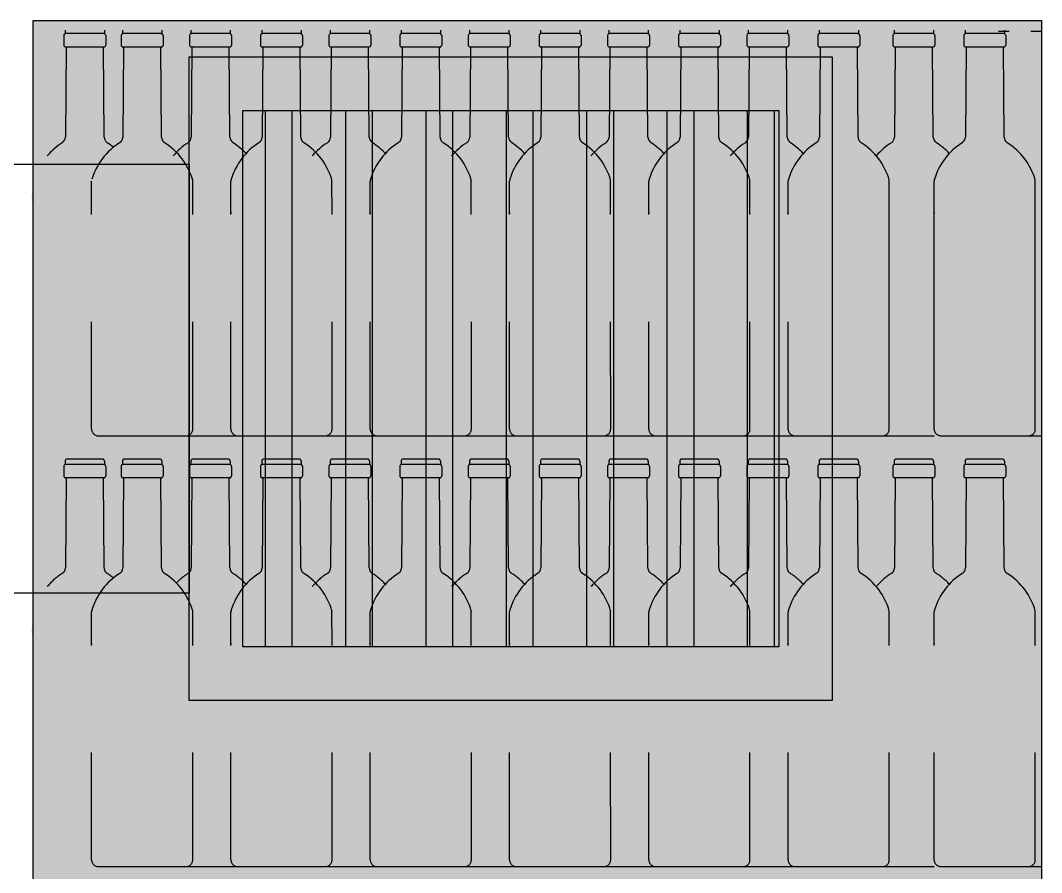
# Model space of a CAD drawing. Extents: x 3 to 114, y 126 to 173.
# Drawn here: x 88.922 to 89.875, y 137.708 to 138.503 of the extents above; entities that cross this region are included whole.
import ezdxf

# ---------------------------------------------------------------- set-up
doc = ezdxf.new("R2010")
doc.units = 0
doc.header["$LTSCALE"] = 0.02
doc.header["$MEASUREMENT"] = 0
doc.linetypes.add('CONTINOUS', pattern=[0])
doc.linetypes.add('HIDDEN', pattern=[9.525, 6.35, -3.175])
doc.layers.get('0').update_dxf_attribs({"linetype": 'CONTINUOUS'})
for name, color, linetype in [('-REJILLAS', 8, 'CONTINUOUS'), ('IMPIANTO ENOLOGICO', 7, 'CONTINUOUS'), ('LINEE SEZIONE', 7, 'CONTINUOUS')]:
    doc.layers.add(name, color=color, linetype=linetype)

# ---------------------------------------------------------------- blocks, each defined once
blk = doc.blocks.new('estiba')
at = {"layer": 'IMPIANTO ENOLOGICO', "linetype": 'Continuous'}
for points in [[(134.29605, 146.26466), (134.29788, 146.26024), (134.3023, 146.25841), (134.38417, 146.25841), (134.38859, 146.26024), (134.39042, 146.26466), (134.39039, 146.46299), (134.39275, 146.47988), (134.39038, 146.49676), (134.38052, 146.51663), (134.36423, 146.53169), (134.36133, 146.53692), (134.36061, 146.62091), (134.32555, 146.62091), (134.32514, 146.53692), (134.32223, 146.53169), (134.30712, 146.5187), (134.29705, 146.49944), (134.29371, 146.47987), (134.29608, 146.46299)], [(134.3496, 146.26466), (134.35143, 146.26024), (134.35585, 146.25841), (134.43772, 146.25841), (134.44214, 146.26024), (134.44397, 146.26466), (134.44394, 146.46299), (134.4463, 146.47988), (134.44393, 146.49676), (134.43407, 146.51663), (134.41778, 146.53169), (134.41488, 146.53692), (134.41416, 146.62091), (134.3791, 146.62091), (134.37869, 146.53692), (134.37578, 146.53169), (134.36067, 146.5187), (134.3506, 146.49944), (134.34726, 146.47987), (134.34963, 146.46299)], [(134.41346, 146.26466), (134.41529, 146.26024), (134.41971, 146.25841), (134.50159, 146.25841), (134.50601, 146.26024), (134.50784, 146.26466), (134.5078, 146.46299), (134.51017, 146.47988), (134.5078, 146.49676), (134.49793, 146.51663), (134.48165, 146.53169), (134.47874, 146.53692), (134.47802, 146.62091), (134.44296, 146.62091), (134.44255, 146.53692), (134.43965, 146.53169), (134.42453, 146.5187), (134.41446, 146.49944), (134.41113, 146.47987), (134.4135, 146.46299)], [(134.4796, 146.26466), (134.48143, 146.26024), (134.48585, 146.25841), (134.56772, 146.25841), (134.57214, 146.26024), (134.57397, 146.26466), (134.57394, 146.46299), (134.5763, 146.47988), (134.57393, 146.49676), (134.56407, 146.51663), (134.54778, 146.53169), (134.54488, 146.53692), (134.54416, 146.62091), (134.5091, 146.62091), (134.50869, 146.53692), (134.50578, 146.53169), (134.49067, 146.5187), (134.4806, 146.49944), (134.47726, 146.47987), (134.47963, 146.46299)], [(134.54346, 146.26468), (134.54529, 146.26026), (134.54971, 146.25843), (134.63159, 146.25843), (134.63601, 146.26026), (134.63784, 146.26468), (134.6378, 146.46301), (134.64017, 146.4799), (134.6378, 146.49679), (134.62793, 146.51665), (134.61165, 146.53172), (134.60874, 146.53694), (134.60802, 146.62093), (134.57296, 146.62093), (134.57255, 146.53694), (134.56965, 146.53172), (134.55453, 146.51873), (134.54446, 146.49946), (134.54113, 146.47989), (134.5435, 146.46301)], [(134.6096, 146.26466), (134.61143, 146.26024), (134.61585, 146.25841), (134.69772, 146.25841), (134.70214, 146.26024), (134.70397, 146.26466), (134.70394, 146.46299), (134.7063, 146.47988), (134.70393, 146.49676), (134.69407, 146.51663), (134.67778, 146.53169), (134.67488, 146.53692), (134.67416, 146.62091), (134.6391, 146.62091), (134.63869, 146.53692), (134.63578, 146.53169), (134.62067, 146.5187), (134.6106, 146.49944), (134.60726, 146.47987), (134.60963, 146.46299)], [(134.67346, 146.26466), (134.67529, 146.26024), (134.67971, 146.25841), (134.76159, 146.25841), (134.76601, 146.26024), (134.76784, 146.26466), (134.7678, 146.46299), (134.77017, 146.47988), (134.7678, 146.49676), (134.75793, 146.51663), (134.74165, 146.53169), (134.73874, 146.53692), (134.73802, 146.62091), (134.70296, 146.62091), (134.70255, 146.53692), (134.69965, 146.53169), (134.68453, 146.5187), (134.67446, 146.49944), (134.67113, 146.47987), (134.6735, 146.46299)], [(134.7396, 146.26466), (134.74143, 146.26024), (134.74585, 146.25841), (134.82772, 146.25841), (134.83214, 146.26024), (134.83397, 146.26466), (134.83394, 146.46299), (134.8363, 146.47988), (134.83393, 146.49676), (134.82407, 146.51663), (134.80778, 146.53169), (134.80488, 146.53692), (134.80416, 146.62091), (134.7691, 146.62091), (134.76869, 146.53692), (134.76578, 146.53169), (134.75067, 146.5187), (134.7406, 146.49944), (134.73726, 146.47987), (134.73963, 146.46299)], [(134.80346, 146.26466), (134.80529, 146.26024), (134.80971, 146.25841), (134.89159, 146.25841), (134.89601, 146.26024), (134.89784, 146.26466), (134.8978, 146.46299), (134.90017, 146.47988), (134.8978, 146.49676), (134.88793, 146.51663), (134.87165, 146.53169), (134.86874, 146.53692), (134.86802, 146.62091), (134.83296, 146.62091), (134.83255, 146.53692), (134.82965, 146.53169), (134.81453, 146.5187), (134.80446, 146.49944), (134.80113, 146.47987), (134.8035, 146.46299)], [(134.8696, 146.26468), (134.87143, 146.26026), (134.87585, 146.25843), (134.95772, 146.25843), (134.96214, 146.26026), (134.96397, 146.26468), (134.96394, 146.46301), (134.9663, 146.4799), (134.96393, 146.49679), (134.95407, 146.51665), (134.93778, 146.53172), (134.93488, 146.53694), (134.93416, 146.62093), (134.8991, 146.62093), (134.89869, 146.53694), (134.89578, 146.53172), (134.88067, 146.51873), (134.8706, 146.49946), (134.86726, 146.47989), (134.86963, 146.46301)], [(134.93346, 146.26466), (134.93529, 146.26024), (134.93971, 146.25841), (135.02159, 146.25841), (135.02601, 146.26024), (135.02784, 146.26466), (135.0278, 146.46299), (135.03017, 146.47988), (135.0278, 146.49676), (135.01793, 146.51663), (135.00165, 146.53169), (134.99874, 146.53692), (134.99802, 146.62091), (134.96296, 146.62091), (134.96255, 146.53692), (134.95965, 146.53169), (134.94453, 146.5187), (134.93446, 146.49944), (134.93113, 146.47987), (134.9335, 146.46299)], [(134.9996, 146.26466), (135.00143, 146.26024), (135.00585, 146.25841), (135.08772, 146.25841), (135.09214, 146.26024), (135.09397, 146.26466), (135.09394, 146.46299), (135.0963, 146.47988), (135.09393, 146.49676), (135.08407, 146.51663), (135.06778, 146.53169), (135.06488, 146.53692), (135.06416, 146.62091), (135.0291, 146.62091), (135.02869, 146.53692), (135.02578, 146.53169), (135.01067, 146.5187), (135.0006, 146.49944), (134.99726, 146.47987), (134.99963, 146.46299)], [(135.06971, 146.26468), (135.07154, 146.26026), (135.07596, 146.25843), (135.15784, 146.25843), (135.16226, 146.26026), (135.16409, 146.26468), (135.16405, 146.46301), (135.16642, 146.4799), (135.16405, 146.49679), (135.15418, 146.51665), (135.1379, 146.53172), (135.13499, 146.53694), (135.13427, 146.62093), (135.09921, 146.62093), (135.0988, 146.53694), (135.0959, 146.53172), (135.08078, 146.51873), (135.07071, 146.49946), (135.06738, 146.47989), (135.06975, 146.46301)], [(135.13585, 146.26468), (135.13768, 146.26026), (135.1421, 146.25843), (135.22397, 146.25843), (135.22839, 146.26026), (135.23022, 146.26468), (135.23019, 146.46301), (135.23255, 146.4799), (135.23018, 146.49679), (135.22032, 146.51665), (135.20404, 146.53172), (135.20113, 146.53694), (135.20041, 146.62093), (135.16535, 146.62093), (135.16494, 146.53694), (135.16204, 146.53172), (135.14692, 146.51873), (135.13685, 146.49946), (135.13352, 146.47989), (135.13588, 146.46301)], [(134.29605, 145.86122), (134.29788, 145.8568), (134.3023, 145.85497), (134.38417, 145.85497), (134.38859, 145.8568), (134.39042, 145.86122), (134.39039, 146.05955), (134.39275, 146.07644), (134.39038, 146.09332), (134.38052, 146.11319), (134.36423, 146.12825), (134.36133, 146.13348), (134.36061, 146.21747), (134.32555, 146.21747), (134.32514, 146.13348), (134.32223, 146.12825), (134.30712, 146.11526), (134.29705, 146.096), (134.29371, 146.07643), (134.29608, 146.05955)], [(134.3496, 145.86122), (134.35143, 145.8568), (134.35585, 145.85497), (134.43772, 145.85497), (134.44214, 145.8568), (134.44397, 145.86122), (134.44394, 146.05955), (134.4463, 146.07644), (134.44393, 146.09332), (134.43407, 146.11319), (134.41778, 146.12825), (134.41488, 146.13348), (134.41416, 146.21747), (134.3791, 146.21747), (134.37869, 146.13348), (134.37578, 146.12825), (134.36067, 146.11526), (134.3506, 146.096), (134.34726, 146.07643), (134.34963, 146.05955)], [(134.41346, 145.86122), (134.41529, 145.8568), (134.41971, 145.85497), (134.50159, 145.85497), (134.50601, 145.8568), (134.50784, 145.86122), (134.5078, 146.05955), (134.51017, 146.07644), (134.5078, 146.09332), (134.49793, 146.11319), (134.48165, 146.12825), (134.47874, 146.13348), (134.47802, 146.21747), (134.44296, 146.21747), (134.44255, 146.13348), (134.43965, 146.12825), (134.42453, 146.11526), (134.41446, 146.096), (134.41113, 146.07643), (134.4135, 146.05955)], [(134.4796, 145.86122), (134.48143, 145.8568), (134.48585, 145.85497), (134.56772, 145.85497), (134.57214, 145.8568), (134.57397, 145.86122), (134.57394, 146.05955), (134.5763, 146.07644), (134.57393, 146.09332), (134.56407, 146.11319), (134.54778, 146.12825), (134.54488, 146.13348), (134.54416, 146.21747), (134.5091, 146.21747), (134.50869, 146.13348), (134.50578, 146.12825), (134.49067, 146.11526), (134.4806, 146.096), (134.47726, 146.07643), (134.47963, 146.05955)], [(134.54346, 145.86124), (134.54529, 145.85682), (134.54971, 145.85499), (134.63159, 145.85499), (134.63601, 145.85682), (134.63784, 145.86124), (134.6378, 146.05958), (134.64017, 146.07646), (134.6378, 146.09335), (134.62793, 146.11321), (134.61165, 146.12828), (134.60874, 146.1335), (134.60802, 146.21749), (134.57296, 146.21749), (134.57255, 146.1335), (134.56965, 146.12828), (134.55453, 146.11529), (134.54446, 146.09602), (134.54113, 146.07645), (134.5435, 146.05958)], [(134.6096, 145.86122), (134.61143, 145.8568), (134.61585, 145.85497), (134.69772, 145.85497), (134.70214, 145.8568), (134.70397, 145.86122), (134.70394, 146.05955), (134.7063, 146.07644), (134.70393, 146.09332), (134.69407, 146.11319), (134.67778, 146.12825), (134.67488, 146.13348), (134.67416, 146.21747), (134.6391, 146.21747), (134.63869, 146.13348), (134.63578, 146.12825), (134.62067, 146.11526), (134.6106, 146.096), (134.60726, 146.07643), (134.60963, 146.05955)], [(134.67346, 145.86122), (134.67529, 145.8568), (134.67971, 145.85497), (134.76159, 145.85497), (134.76601, 145.8568), (134.76784, 145.86122), (134.7678, 146.05955), (134.77017, 146.07644), (134.7678, 146.09332), (134.75793, 146.11319), (134.74165, 146.12825), (134.73874, 146.13348), (134.73802, 146.21747), (134.70296, 146.21747), (134.70255, 146.13348), (134.69965, 146.12825), (134.68453, 146.11526), (134.67446, 146.096), (134.67113, 146.07643), (134.6735, 146.05955)], [(134.7396, 145.86122), (134.74143, 145.8568), (134.74585, 145.85497), (134.82772, 145.85497), (134.83214, 145.8568), (134.83397, 145.86122), (134.83394, 146.05955), (134.8363, 146.07644), (134.83393, 146.09332), (134.82407, 146.11319), (134.80778, 146.12825), (134.80488, 146.13348), (134.80416, 146.21747), (134.7691, 146.21747), (134.76869, 146.13348), (134.76578, 146.12825), (134.75067, 146.11526), (134.7406, 146.096), (134.73726, 146.07643), (134.73963, 146.05955)], [(134.80346, 145.86122), (134.80529, 145.8568), (134.80971, 145.85497), (134.89159, 145.85497), (134.89601, 145.8568), (134.89784, 145.86122), (134.8978, 146.05955), (134.90017, 146.07644), (134.8978, 146.09332), (134.88793, 146.11319), (134.87165, 146.12825), (134.86874, 146.13348), (134.86802, 146.21747), (134.83296, 146.21747), (134.83255, 146.13348), (134.82965, 146.12825), (134.81453, 146.11526), (134.80446, 146.096), (134.80113, 146.07643), (134.8035, 146.05955)], [(134.8696, 145.86124), (134.87143, 145.85682), (134.87585, 145.85499), (134.95772, 145.85499), (134.96214, 145.85682), (134.96397, 145.86124), (134.96394, 146.05958), (134.9663, 146.07646), (134.96393, 146.09335), (134.95407, 146.11321), (134.93778, 146.12828), (134.93488, 146.1335), (134.93416, 146.21749), (134.8991, 146.21749), (134.89869, 146.1335), (134.89578, 146.12828), (134.88067, 146.11529), (134.8706, 146.09602), (134.86726, 146.07645), (134.86963, 146.05958)], [(134.93346, 145.86122), (134.93529, 145.8568), (134.93971, 145.85497), (135.02159, 145.85497), (135.02601, 145.8568), (135.02784, 145.86122), (135.0278, 146.05955), (135.03017, 146.07644), (135.0278, 146.09332), (135.01793, 146.11319), (135.00165, 146.12825), (134.99874, 146.13348), (134.99802, 146.21747), (134.96296, 146.21747), (134.96255, 146.13348), (134.95965, 146.12825), (134.94453, 146.11526), (134.93446, 146.096), (134.93113, 146.07643), (134.9335, 146.05955)], [(134.9996, 145.86122), (135.00143, 145.8568), (135.00585, 145.85497), (135.08772, 145.85497), (135.09214, 145.8568), (135.09397, 145.86122), (135.09394, 146.05955), (135.0963, 146.07644), (135.09393, 146.09332), (135.08407, 146.11319), (135.06778, 146.12825), (135.06488, 146.13348), (135.06416, 146.21747), (135.0291, 146.21747), (135.02869, 146.13348), (135.02578, 146.12825), (135.01067, 146.11526), (135.0006, 146.096), (134.99726, 146.07643), (134.99963, 146.05955)], [(135.06971, 145.86124), (135.07154, 145.85682), (135.07596, 145.85499), (135.15784, 145.85499), (135.16226, 145.85682), (135.16409, 145.86124), (135.16405, 146.05958), (135.16642, 146.07646), (135.16405, 146.09335), (135.15418, 146.11321), (135.1379, 146.12828), (135.13499, 146.1335), (135.13427, 146.21749), (135.09921, 146.21749), (135.0988, 146.1335), (135.0959, 146.12828), (135.08078, 146.11529), (135.07071, 146.09602), (135.06738, 146.07645), (135.06975, 146.05958)], [(135.13585, 145.86124), (135.13768, 145.85682), (135.1421, 145.85499), (135.22397, 145.85499), (135.22839, 145.85682), (135.23022, 145.86124), (135.23019, 146.05958), (135.23255, 146.07646), (135.23018, 146.09335), (135.22032, 146.11321), (135.20404, 146.12828), (135.20113, 146.1335), (135.20041, 146.21749), (135.16535, 146.21749), (135.16494, 146.1335), (135.16204, 146.12828), (135.14692, 146.11529), (135.13685, 146.09602), (135.13352, 146.07645), (135.13588, 146.05958)]]:
    blk.add_hatch(color=250, dxfattribs=at).paths.add_polyline_path(points)
at = {"layer": 'LINEE SEZIONE'}
blk.add_hatch(color=254, dxfattribs=at).paths.add_polyline_path([(135.23631, 146.64416), (135.23631, 145.44416), (134.29533, 145.44416), (134.29533, 146.64416)])
at = {"layer": 'IMPIANTO ENOLOGICO', "color": 197, "linetype": 'CONTINOUS', "ltscale": 0.1}
for p, q in [((134.32392, 146.62996), (134.32392, 146.62121)), ((134.32517, 146.63496), (134.32517, 146.63172)), ((134.36117, 146.63183), (134.3258, 146.63183)), ((134.3618, 146.63496), (134.3618, 146.63172)), ((134.36305, 146.62996), (134.36305, 146.62121)), ((134.44134, 146.62996), (134.44134, 146.62121)), ((134.44259, 146.63496), (134.44259, 146.63172)), ((134.47859, 146.63183), (134.44321, 146.63183)), ((134.47921, 146.63496), (134.47921, 146.63172)), ((134.48046, 146.62996), (134.48046, 146.62121)), ((134.57134, 146.62998), (134.57134, 146.62123)), ((134.57259, 146.63498), (134.57259, 146.63175)), ((134.60859, 146.63186), (134.57321, 146.63186)), ((134.60921, 146.63498), (134.60921, 146.63175)), ((134.61046, 146.62998), (134.61046, 146.62123)), ((134.70134, 146.62996), (134.70134, 146.62121)), ((134.70259, 146.63496), (134.70259, 146.63172)), ((134.73859, 146.63183), (134.70321, 146.63183)), ((134.73921, 146.63496), (134.73921, 146.63172)), ((134.74046, 146.62996), (134.74046, 146.62121)), ((134.83134, 146.62996), (134.83134, 146.62121)), ((134.83259, 146.63496), (134.83259, 146.63172)), ((134.86859, 146.63183), (134.83321, 146.63183)), ((134.86921, 146.63496), (134.86921, 146.63172)), ((134.87046, 146.62996), (134.87046, 146.62121)), ((134.96134, 146.62996), (134.96134, 146.62121)), ((134.96259, 146.63496), (134.96259, 146.63172)), ((134.99859, 146.63183), (134.96321, 146.63183)), ((134.99921, 146.63496), (134.99921, 146.63172)), ((135.00046, 146.62996), (135.00046, 146.62121)), ((135.09759, 146.62998), (135.09759, 146.62123)), ((135.09884, 146.63498), (135.09884, 146.63175)), ((135.13484, 146.63186), (135.09946, 146.63186)), ((135.13546, 146.63498), (135.13546, 146.63175)), ((135.13671, 146.62998), (135.13671, 146.62123)), ((135.16372, 146.62998), (135.16372, 146.62123)), ((135.16497, 146.63498), (135.16497, 146.63175)), ((135.20097, 146.63186), (135.1656, 146.63186)), ((135.19621, 146.63416), (135.20621, 146.63416)), ((135.2016, 146.63498), (135.2016, 146.63175)), ((135.20285, 146.62998), (135.20285, 146.62123)), ((135.22631, 146.63416), (135.23631, 146.63416)), ((134.32611, 146.61933), (134.32539, 146.53534)), ((134.36117, 146.61933), (134.3258, 146.61933)), ((134.36158, 146.53534), (134.36086, 146.61933)), ((134.44352, 146.61933), (134.4428, 146.53534)), ((134.47859, 146.61933), (134.44321, 146.61933)), ((134.47899, 146.53534), (134.47827, 146.61933)), ((134.57352, 146.61936), (134.5728, 146.53537)), ((134.60859, 146.61936), (134.57321, 146.61936)), ((134.60899, 146.53537), (134.60827, 146.61936)), ((134.70352, 146.61933), (134.7028, 146.53534)), ((134.73859, 146.61933), (134.70321, 146.61933)), ((134.73899, 146.53534), (134.73827, 146.61933)), ((134.83352, 146.61933), (134.8328, 146.53534)), ((134.86859, 146.61933), (134.83321, 146.61933)), ((134.86899, 146.53534), (134.86827, 146.61933)), ((134.96352, 146.61933), (134.9628, 146.53534)), ((134.99859, 146.61933), (134.96321, 146.61933)), ((134.99899, 146.53534), (134.99827, 146.61933)), ((135.09978, 146.61936), (135.09906, 146.53537)), ((135.13484, 146.61936), (135.09946, 146.61936)), ((135.13524, 146.53537), (135.13453, 146.61936)), ((135.16591, 146.61936), (135.16519, 146.53537)), ((135.20097, 146.61936), (135.1656, 146.61936)), ((135.20138, 146.53537), (135.20066, 146.61936)), ((135.09422, 146.26308), (135.09418, 146.49519)), ((135.23047, 146.26311), (135.23043, 146.49521)), ((135.1361, 146.26311), (135.13614, 146.49431))]:
    blk.add_line(p, q, dxfattribs=at)
at = {"layer": 'IMPIANTO ENOLOGICO', "color": 197, "linetype": 'HIDDEN', "ltscale": 0.1}
for p, q in [((134.37747, 146.62996), (134.37747, 146.62121)), ((134.37872, 146.63496), (134.37872, 146.63172)), ((134.41472, 146.63183), (134.37935, 146.63183)), ((134.41535, 146.63496), (134.41535, 146.63172)), ((134.4166, 146.62996), (134.4166, 146.62121)), ((134.50747, 146.62996), (134.50747, 146.62121)), ((134.50872, 146.63496), (134.50872, 146.63172)), ((134.54472, 146.63183), (134.50935, 146.63183)), ((134.54535, 146.63496), (134.54535, 146.63172)), ((134.5466, 146.62996), (134.5466, 146.62121)), ((134.63747, 146.62996), (134.63747, 146.62121)), ((134.63872, 146.63496), (134.63872, 146.63172)), ((134.67472, 146.63183), (134.63935, 146.63183)), ((134.67535, 146.63496), (134.67535, 146.63172)), ((134.6766, 146.62996), (134.6766, 146.62121)), ((134.76747, 146.62996), (134.76747, 146.62121)), ((134.76872, 146.63496), (134.76872, 146.63172)), ((134.80472, 146.63183), (134.76935, 146.63183)), ((134.80535, 146.63496), (134.80535, 146.63172)), ((134.8066, 146.62996), (134.8066, 146.62121)), ((134.89747, 146.62996), (134.89747, 146.62121)), ((134.89872, 146.63496), (134.89872, 146.63172)), ((134.93472, 146.63183), (134.89935, 146.63183)), ((134.93535, 146.63496), (134.93535, 146.63172)), ((134.9366, 146.62996), (134.9366, 146.62121)), ((135.02747, 146.62996), (135.02747, 146.62121)), ((135.02872, 146.63496), (135.02872, 146.63172)), ((135.06472, 146.63183), (135.02935, 146.63183)), ((135.06535, 146.63496), (135.06535, 146.63172)), ((135.0666, 146.62996), (135.0666, 146.62121)), ((134.37966, 146.61933), (134.37894, 146.53534)), ((134.41472, 146.61933), (134.37935, 146.61933)), ((134.41513, 146.53534), (134.41441, 146.61933)), ((134.50966, 146.61933), (134.50894, 146.53534)), ((134.54472, 146.61933), (134.50935, 146.61933)), ((134.54513, 146.53534), (134.54441, 146.61933)), ((134.63966, 146.61933), (134.63894, 146.53534)), ((134.67472, 146.61933), (134.63935, 146.61933)), ((134.67513, 146.53534), (134.67441, 146.61933)), ((134.76966, 146.61933), (134.76894, 146.53534)), ((134.80472, 146.61933), (134.76935, 146.61933)), ((134.80513, 146.53534), (134.80441, 146.61933)), ((134.89966, 146.61933), (134.89894, 146.53534)), ((134.93472, 146.61933), (134.89935, 146.61933)), ((134.93513, 146.53534), (134.93441, 146.61933)), ((135.02966, 146.61933), (135.02894, 146.53534)), ((135.06472, 146.61933), (135.02935, 146.61933)), ((135.06513, 146.53534), (135.06441, 146.61933)), ((134.44422, 146.26308), (134.44418, 146.49519)), ((134.57422, 146.26308), (134.57418, 146.49519)), ((134.70422, 146.26308), (134.70418, 146.49519)), ((134.83422, 146.26308), (134.83418, 146.49519)), ((134.96422, 146.26308), (134.96418, 146.49519)), ((134.34985, 146.26308), (134.34989, 146.49429)), ((134.47985, 146.26308), (134.47989, 146.49429)), ((134.60985, 146.26308), (134.60989, 146.49429)), ((134.73985, 146.26308), (134.73989, 146.49429)), ((134.86985, 146.26308), (134.86989, 146.49429)), ((134.99985, 146.26308), (134.99989, 146.49429)), ((134.3561, 146.25683), (134.43797, 146.25683)), ((134.43797, 146.25683), (134.4861, 146.25683)), ((134.4861, 146.25683), (134.56797, 146.25683)), ((134.56797, 146.25683), (134.6161, 146.25683)), ((134.6161, 146.25683), (134.69797, 146.25683)), ((134.69797, 146.25683), (134.7461, 146.25683)), ((134.7461, 146.25683), (134.82797, 146.25683)), ((134.82797, 146.25683), (134.8761, 146.25683)), ((134.8761, 146.25683), (134.95797, 146.25683)), ((134.95797, 146.25683), (135.0061, 146.25683)), ((135.0061, 146.25683), (135.08797, 146.25683)), ((135.08797, 146.25683), (135.1361, 146.25683)), ((135.14235, 146.25686), (135.22422, 146.25686)), ((135.15809, 146.25686), (135.20621, 146.25686)), ((135.18819, 146.25686), (135.23631, 146.25686)), ((134.32392, 146.2283), (134.32392, 146.21955)), ((134.32517, 146.2333), (134.32517, 146.23006)), ((134.36117, 146.23017), (134.3258, 146.23017)), ((134.35992, 146.23517), (134.32705, 146.23517)), ((134.3618, 146.2333), (134.3618, 146.23006)), ((134.36305, 146.2283), (134.36305, 146.21955)), ((134.37747, 146.2283), (134.37747, 146.21955)), ((134.37872, 146.2333), (134.37872, 146.23006)), ((134.41472, 146.23017), (134.37935, 146.23017)), ((134.41347, 146.23517), (134.3806, 146.23517)), ((134.41535, 146.2333), (134.41535, 146.23006)), ((134.4166, 146.2283), (134.4166, 146.21955)), ((134.44134, 146.2283), (134.44134, 146.21955)), ((134.44259, 146.2333), (134.44259, 146.23006)), ((134.47859, 146.23017), (134.44321, 146.23017)), ((134.47734, 146.23517), (134.44446, 146.23517)), ((134.47921, 146.2333), (134.47921, 146.23006)), ((134.48046, 146.2283), (134.48046, 146.21955)), ((134.50747, 146.2283), (134.50747, 146.21955)), ((134.50872, 146.2333), (134.50872, 146.23006)), ((134.54472, 146.23017), (134.50935, 146.23017)), ((134.54347, 146.23517), (134.5106, 146.23517)), ((134.54535, 146.2333), (134.54535, 146.23006)), ((134.5466, 146.2283), (134.5466, 146.21955)), ((134.57134, 146.22832), (134.57134, 146.21957)), ((134.57259, 146.23332), (134.57259, 146.23009)), ((134.60859, 146.23019), (134.57321, 146.23019)), ((134.60734, 146.23519), (134.57446, 146.23519)), ((134.60921, 146.23332), (134.60921, 146.23009)), ((134.61046, 146.22832), (134.61046, 146.21957)), ((134.63747, 146.2283), (134.63747, 146.21955)), ((134.63872, 146.2333), (134.63872, 146.23006)), ((134.67472, 146.23017), (134.63935, 146.23017)), ((134.67347, 146.23517), (134.6406, 146.23517)), ((134.67535, 146.2333), (134.67535, 146.23006)), ((134.6766, 146.2283), (134.6766, 146.21955)), ((134.70134, 146.2283), (134.70134, 146.21955)), ((134.70259, 146.2333), (134.70259, 146.23006)), ((134.73859, 146.23017), (134.70321, 146.23017)), ((134.73734, 146.23517), (134.70446, 146.23517)), ((134.73921, 146.2333), (134.73921, 146.23006)), ((134.74046, 146.2283), (134.74046, 146.21955)), ((134.76747, 146.2283), (134.76747, 146.21955)), ((134.76872, 146.2333), (134.76872, 146.23006)), ((134.80472, 146.23017), (134.76935, 146.23017)), ((134.80347, 146.23517), (134.7706, 146.23517)), ((134.80535, 146.2333), (134.80535, 146.23006)), ((134.8066, 146.2283), (134.8066, 146.21955)), ((134.83134, 146.2283), (134.83134, 146.21955)), ((134.83259, 146.2333), (134.83259, 146.23006)), ((134.86859, 146.23017), (134.83321, 146.23017)), ((134.86734, 146.23517), (134.83446, 146.23517)), ((134.86921, 146.2333), (134.86921, 146.23006)), ((134.87046, 146.2283), (134.87046, 146.21955)), ((134.89747, 146.2283), (134.89747, 146.21955)), ((134.89872, 146.2333), (134.89872, 146.23006)), ((134.93472, 146.23017), (134.89935, 146.23017)), ((134.93347, 146.23517), (134.9006, 146.23517)), ((134.93535, 146.2333), (134.93535, 146.23006)), ((134.9366, 146.2283), (134.9366, 146.21955)), ((134.96134, 146.2283), (134.96134, 146.21955)), ((134.96259, 146.2333), (134.96259, 146.23006)), ((134.99859, 146.23017), (134.96321, 146.23017)), ((134.99734, 146.23517), (134.96446, 146.23517)), ((134.99921, 146.2333), (134.99921, 146.23006)), ((135.00046, 146.2283), (135.00046, 146.21955)), ((135.02747, 146.2283), (135.02747, 146.21955)), ((135.02872, 146.2333), (135.02872, 146.23006)), ((135.06472, 146.23017), (135.02935, 146.23017)), ((135.06347, 146.23517), (135.0306, 146.23517)), ((135.06535, 146.2333), (135.06535, 146.23006)), ((135.0666, 146.2283), (135.0666, 146.21955)), ((135.09759, 146.22832), (135.09759, 146.21957)), ((135.09884, 146.23332), (135.09884, 146.23009)), ((135.13484, 146.23019), (135.09946, 146.23019)), ((135.13359, 146.23519), (135.10071, 146.23519)), ((135.13546, 146.23332), (135.13546, 146.23009)), ((135.13671, 146.22832), (135.13671, 146.21957)), ((135.16372, 146.22832), (135.16372, 146.21957)), ((135.16497, 146.23332), (135.16497, 146.23009)), ((135.20097, 146.23019), (135.1656, 146.23019)), ((135.19972, 146.23519), (135.16685, 146.23519)), ((135.2016, 146.23332), (135.2016, 146.23009)), ((135.20285, 146.22832), (135.20285, 146.21957)), ((134.32611, 146.21767), (134.32539, 146.13368)), ((134.36117, 146.21767), (134.3258, 146.21767)), ((134.36158, 146.13368), (134.36086, 146.21767)), ((134.37966, 146.21767), (134.37894, 146.13368)), ((134.41472, 146.21767), (134.37935, 146.21767)), ((134.41513, 146.13368), (134.41441, 146.21767)), ((134.44352, 146.21767), (134.4428, 146.13368)), ((134.47859, 146.21767), (134.44321, 146.21767)), ((134.47899, 146.13368), (134.47827, 146.21767)), ((134.50966, 146.21767), (134.50894, 146.13368)), ((134.54472, 146.21767), (134.50935, 146.21767)), ((134.54513, 146.13368), (134.54441, 146.21767)), ((134.57352, 146.21769), (134.5728, 146.13371)), ((134.60859, 146.21769), (134.57321, 146.21769)), ((134.60899, 146.13371), (134.60827, 146.21769)), ((134.63966, 146.21767), (134.63894, 146.13368)), ((134.67472, 146.21767), (134.63935, 146.21767)), ((134.67513, 146.13368), (134.67441, 146.21767)), ((134.70352, 146.21767), (134.7028, 146.13368)), ((134.73859, 146.21767), (134.70321, 146.21767)), ((134.73899, 146.13368), (134.73827, 146.21767)), ((134.76966, 146.21767), (134.76894, 146.13368)), ((134.80472, 146.21767), (134.76935, 146.21767)), ((134.80513, 146.13368), (134.80441, 146.21767)), ((134.83352, 146.21767), (134.8328, 146.13368)), ((134.86859, 146.21767), (134.83321, 146.21767)), ((134.86899, 146.13368), (134.86827, 146.21767)), ((134.89966, 146.21767), (134.89894, 146.13368)), ((134.93472, 146.21767), (134.89935, 146.21767)), ((134.93513, 146.13368), (134.93441, 146.21767)), ((134.96352, 146.21767), (134.9628, 146.13368)), ((134.99859, 146.21767), (134.96321, 146.21767)), ((134.99899, 146.13368), (134.99827, 146.21767)), ((135.02966, 146.21767), (135.02894, 146.13368)), ((135.06472, 146.21767), (135.02935, 146.21767)), ((135.06513, 146.13368), (135.06441, 146.21767)), ((135.09978, 146.21769), (135.09906, 146.13371)), ((135.13484, 146.21769), (135.09946, 146.21769)), ((135.13524, 146.13371), (135.13453, 146.21769)), ((135.16591, 146.21769), (135.16519, 146.13371)), ((135.20097, 146.21769), (135.1656, 146.21769)), ((135.20138, 146.13371), (135.20066, 146.21769)), ((134.34985, 145.86142), (134.34989, 146.09263)), ((134.44422, 145.86142), (134.44418, 146.09353)), ((134.47985, 145.86142), (134.47989, 146.09263)), ((134.57422, 145.86142), (134.57418, 146.09353)), ((134.60985, 145.86142), (134.60989, 146.09263)), ((134.70422, 145.86142), (134.70418, 146.09353)), ((134.73985, 145.86142), (134.73989, 146.09263)), ((134.83422, 145.86142), (134.83418, 146.09353)), ((134.86985, 145.86142), (134.86989, 146.09263)), ((134.96422, 145.86142), (134.96418, 146.09353)), ((134.99985, 145.86142), (134.99989, 146.09263)), ((135.09422, 145.86142), (135.09418, 146.09353)), ((135.1361, 145.86144), (135.13614, 146.09265)), ((135.23047, 145.86144), (135.23043, 146.09355)), ((134.3561, 145.85517), (134.43797, 145.85517)), ((134.43797, 145.85517), (134.4861, 145.85517)), ((134.4861, 145.85517), (134.56797, 145.85517)), ((134.56797, 145.85517), (134.6161, 145.85517)), ((134.6161, 145.85517), (134.69797, 145.85517)), ((134.69797, 145.85517), (134.7461, 145.85517)), ((134.7461, 145.85517), (134.82797, 145.85517)), ((134.82797, 145.85517), (134.8761, 145.85517)), ((134.8761, 145.85517), (134.95797, 145.85517)), ((134.95797, 145.85517), (135.0061, 145.85517)), ((135.0061, 145.85517), (135.08797, 145.85517)), ((135.08797, 145.85517), (135.1361, 145.85517)), ((135.14235, 145.85519), (135.22422, 145.85519)), ((135.15809, 145.85519), (135.20621, 145.85519)), ((135.18819, 145.85519), (135.23631, 145.85519))]:
    blk.add_line(p, q, dxfattribs=at)
at = {"layer": 'IMPIANTO ENOLOGICO', "color": 1, "linetype": 'CONTINOUS', "ltscale": 0.1}
blk.add_lwpolyline([(135.23631, 145.44416), (134.29533, 145.44416), (134.29533, 146.64416), (135.23631, 146.64416)], close=True, dxfattribs=at)
at = {"layer": 'IMPIANTO ENOLOGICO', "color": 197, "linetype": 'CONTINOUS', "ltscale": 0.1}
for centre, radius, start, end in [((134.3258, 146.62996), 0.00188, 90, 180), ((134.36117, 146.62996), 0.00188, 0, 90), ((134.44321, 146.62996), 0.00188, 90, 180), ((134.47859, 146.62996), 0.00188, 0, 90), ((134.57321, 146.62998), 0.00188, 90, 180), ((134.60859, 146.62998), 0.00188, 0, 90), ((134.70321, 146.62996), 0.00188, 90, 180), ((134.73859, 146.62996), 0.00188, 0, 90), ((134.83321, 146.62996), 0.00188, 90, 180), ((134.86859, 146.62996), 0.00188, 0, 90), ((134.96321, 146.62996), 0.00188, 90, 180), ((134.99859, 146.62996), 0.00188, 0, 90), ((135.09946, 146.62998), 0.00188, 90, 180), ((135.13484, 146.62998), 0.00188, 0, 90), ((135.1656, 146.62998), 0.00188, 90, 180), ((135.20097, 146.62998), 0.00188, 0, 90), ((134.3258, 146.62121), 0.00188, 180, 270), ((134.36117, 146.62121), 0.00188, 270, 0), ((134.44321, 146.62121), 0.00188, 180, 270), ((134.47859, 146.62121), 0.00188, 270, 0), ((134.57321, 146.62123), 0.00188, 180, 270), ((134.60859, 146.62123), 0.00188, 270, 0), ((134.70321, 146.62121), 0.00188, 180, 270), ((134.73859, 146.62121), 0.00188, 270, 0), ((134.83321, 146.62121), 0.00188, 180, 270), ((134.86859, 146.62121), 0.00188, 270, 0), ((134.96321, 146.62121), 0.00188, 180, 270), ((134.99859, 146.62121), 0.00188, 270, 0), ((135.09946, 146.62123), 0.00188, 180, 270), ((135.13484, 146.62123), 0.00188, 270, 0), ((135.1656, 146.62123), 0.00188, 180, 270), ((135.20097, 146.62123), 0.00188, 270, 0), ((134.31914, 146.5354), 0.00625, 302.35273, 359.50891), ((134.36783, 146.5354), 0.00625, 180.49109, 237.64727), ((134.43655, 146.5354), 0.00625, 302.35273, 359.50891), ((134.48524, 146.5354), 0.00625, 180.49109, 237.64727), ((134.56655, 146.53542), 0.00625, 302.35273, 359.50891), ((134.61524, 146.53542), 0.00625, 180.49109, 237.64727), ((134.69655, 146.5354), 0.00625, 302.35273, 359.50891), ((134.74524, 146.5354), 0.00625, 180.49109, 237.64727), ((134.82655, 146.5354), 0.00625, 302.35273, 359.50891), ((134.87524, 146.5354), 0.00625, 180.49109, 237.64727), ((134.95655, 146.5354), 0.00625, 302.35273, 359.50891), ((135.00524, 146.5354), 0.00625, 180.49109, 237.64727), ((135.09281, 146.53542), 0.00625, 302.35273, 359.50891), ((135.14149, 146.53542), 0.00625, 180.49109, 237.64727), ((135.15894, 146.53542), 0.00625, 302.35273, 359.50891), ((135.20763, 146.53542), 0.00625, 180.49109, 237.64727), ((134.35531, 146.47829), 0.06135, 122.35273, 139.85655), ((134.33165, 146.47829), 0.06135, 51.00403, 57.64727), ((134.47273, 146.47829), 0.06135, 122.35273, 139.85655), ((134.44907, 146.47829), 0.06135, 42.95956, 57.64727), ((134.60273, 146.47832), 0.06135, 122.35273, 139.85655), ((134.57907, 146.47832), 0.06135, 42.95956, 57.64727), ((134.73273, 146.47829), 0.06135, 122.35273, 139.85655), ((134.70907, 146.47829), 0.06135, 42.95956, 57.64727), ((134.86273, 146.47829), 0.06135, 122.35273, 139.85655), ((134.83907, 146.47829), 0.06135, 42.95956, 57.64727), ((134.99273, 146.47829), 0.06135, 122.35273, 139.85655), ((134.96907, 146.47829), 0.06135, 42.95956, 57.64727), ((135.0352, 146.47829), 0.06135, 15.98623, 57.64727), ((135.12898, 146.47832), 0.06135, 122.35273, 139.85655), ((135.19512, 146.47832), 0.06135, 122.35273, 163.12575), ((135.10532, 146.47832), 0.06135, 42.95956, 57.64727), ((135.17146, 146.47832), 0.06135, 15.98623, 57.64727), ((135.09235, 146.4948), 0.00188, 0, 11.91294), ((135.13797, 146.49482), 0.00188, 168.08706, 180), ((135.14239, 146.49431), 0.00625, 163.12575, 179.99003), ((135.2286, 146.49482), 0.00188, 0, 11.91294), ((135.14235, 146.46508), 0.00625, 180, 188.12907)]:
    blk.add_arc(centre, radius, start, end, dxfattribs=at)
at = {"layer": 'IMPIANTO ENOLOGICO', "color": 197, "linetype": 'HIDDEN', "ltscale": 0.1}
for centre, radius, start, end in [((134.37935, 146.62996), 0.00188, 90, 180), ((134.41472, 146.62996), 0.00188, 0, 90), ((134.50935, 146.62996), 0.00188, 90, 180), ((134.54472, 146.62996), 0.00188, 0, 90), ((134.63935, 146.62996), 0.00188, 90, 180), ((134.67472, 146.62996), 0.00188, 0, 90), ((134.76935, 146.62996), 0.00188, 90, 180), ((134.80472, 146.62996), 0.00188, 0, 90), ((134.89935, 146.62996), 0.00188, 90, 180), ((134.93472, 146.62996), 0.00188, 0, 90), ((135.02935, 146.62996), 0.00188, 90, 180), ((135.06472, 146.62996), 0.00188, 0, 90), ((134.37935, 146.62121), 0.00188, 180, 270), ((134.41472, 146.62121), 0.00188, 270, 0), ((134.50935, 146.62121), 0.00188, 180, 270), ((134.54472, 146.62121), 0.00188, 270, 0), ((134.63935, 146.62121), 0.00188, 180, 270), ((134.67472, 146.62121), 0.00188, 270, 0), ((134.76935, 146.62121), 0.00188, 180, 270), ((134.80472, 146.62121), 0.00188, 270, 0), ((134.89935, 146.62121), 0.00188, 180, 270), ((134.93472, 146.62121), 0.00188, 270, 0), ((135.02935, 146.62121), 0.00188, 180, 270), ((135.06472, 146.62121), 0.00188, 270, 0), ((134.37269, 146.5354), 0.00625, 302.35273, 359.50891), ((134.42138, 146.5354), 0.00625, 180.49109, 237.64727), ((134.50269, 146.5354), 0.00625, 302.35273, 359.50891), ((134.55138, 146.5354), 0.00625, 180.49109, 237.64727), ((134.63269, 146.5354), 0.00625, 302.35273, 359.50891), ((134.68138, 146.5354), 0.00625, 180.49109, 237.64727), ((134.76269, 146.5354), 0.00625, 302.35273, 359.50891), ((134.81138, 146.5354), 0.00625, 180.49109, 237.64727), ((134.89269, 146.5354), 0.00625, 302.35273, 359.50891), ((134.94138, 146.5354), 0.00625, 180.49109, 237.64727), ((135.02269, 146.5354), 0.00625, 302.35273, 359.50891), ((135.07138, 146.5354), 0.00625, 180.49109, 237.64727), ((134.40886, 146.47829), 0.06135, 122.35273, 163.12575), ((134.3852, 146.47829), 0.06135, 15.98623, 57.64727), ((134.53886, 146.47829), 0.06135, 122.35273, 163.12575), ((134.5152, 146.47829), 0.06135, 15.98623, 57.64727), ((134.66886, 146.47829), 0.06135, 122.35273, 163.12575), ((134.6452, 146.47829), 0.06135, 15.98623, 57.64727), ((134.79886, 146.47829), 0.06135, 122.35273, 163.12575), ((134.7752, 146.47829), 0.06135, 15.98623, 57.64727), ((134.92886, 146.47829), 0.06135, 122.35273, 163.12575), ((134.9052, 146.47829), 0.06135, 15.98623, 57.64727), ((135.05886, 146.47829), 0.06135, 122.35273, 163.12575), ((134.44235, 146.4948), 0.00188, 0, 11.91294), ((134.48172, 146.4948), 0.00188, 168.08706, 180), ((134.48614, 146.49429), 0.00625, 163.12575, 179.99003), ((134.57235, 146.4948), 0.00188, 0, 11.91294), ((134.61172, 146.4948), 0.00188, 168.08706, 180), ((134.61614, 146.49429), 0.00625, 163.12575, 179.99003), ((134.70235, 146.4948), 0.00188, 0, 11.91294), ((134.74172, 146.4948), 0.00188, 168.08706, 180), ((134.74614, 146.49429), 0.00625, 163.12575, 179.99003), ((134.83235, 146.4948), 0.00188, 0, 11.91294), ((134.87172, 146.4948), 0.00188, 168.08706, 180), ((134.87614, 146.49429), 0.00625, 163.12575, 179.99003), ((134.96235, 146.4948), 0.00188, 0, 11.91294), ((135.00172, 146.4948), 0.00188, 168.08706, 180), ((135.00614, 146.49429), 0.00625, 163.12575, 179.99003), ((134.4861, 146.46506), 0.00625, 180, 188.12907), ((134.6161, 146.46506), 0.00625, 180, 188.12907), ((134.7461, 146.46506), 0.00625, 180, 188.12907), ((134.8761, 146.46506), 0.00625, 180, 188.12907), ((135.0061, 146.46506), 0.00625, 180, 188.12907), ((134.3561, 146.26308), 0.00625, 180, 270), ((134.43797, 146.26308), 0.00625, 270, 0), ((134.4861, 146.26308), 0.00625, 180, 270), ((134.56797, 146.26308), 0.00625, 270, 0), ((134.6161, 146.26308), 0.00625, 180, 270), ((134.69797, 146.26308), 0.00625, 270, 0), ((134.7461, 146.26308), 0.00625, 180, 270), ((134.82797, 146.26308), 0.00625, 270, 0), ((134.8761, 146.26308), 0.00625, 180, 270), ((134.95797, 146.26308), 0.00625, 270, 0), ((135.0061, 146.26308), 0.00625, 180, 270), ((135.08797, 146.26308), 0.00625, 270, 0), ((135.14235, 146.26311), 0.00625, 180, 270), ((135.22422, 146.26311), 0.00625, 270, 0), ((134.3258, 146.2283), 0.00188, 90, 180), ((134.32705, 146.2333), 0.00188, 90, 180), ((134.35992, 146.2333), 0.00188, 0, 90), ((134.36117, 146.2283), 0.00188, 0, 90), ((134.37935, 146.2283), 0.00188, 90, 180), ((134.3806, 146.2333), 0.00188, 90, 180), ((134.41347, 146.2333), 0.00188, 0, 90), ((134.41472, 146.2283), 0.00188, 0, 90), ((134.44321, 146.2283), 0.00188, 90, 180), ((134.44446, 146.2333), 0.00188, 90, 180), ((134.47734, 146.2333), 0.00188, 0, 90), ((134.47859, 146.2283), 0.00188, 0, 90), ((134.50935, 146.2283), 0.00188, 90, 180), ((134.5106, 146.2333), 0.00188, 90, 180), ((134.54347, 146.2333), 0.00188, 0, 90), ((134.54472, 146.2283), 0.00188, 0, 90), ((134.57321, 146.22832), 0.00188, 90, 180), ((134.57446, 146.23332), 0.00188, 90, 180), ((134.60734, 146.23332), 0.00188, 0, 90), ((134.60859, 146.22832), 0.00188, 0, 90), ((134.63935, 146.2283), 0.00188, 90, 180), ((134.6406, 146.2333), 0.00188, 90, 180), ((134.67347, 146.2333), 0.00188, 0, 90), ((134.67472, 146.2283), 0.00188, 0, 90), ((134.70321, 146.2283), 0.00188, 90, 180), ((134.70446, 146.2333), 0.00188, 90, 180), ((134.73734, 146.2333), 0.00188, 0, 90), ((134.73859, 146.2283), 0.00188, 0, 90), ((134.76935, 146.2283), 0.00188, 90, 180), ((134.7706, 146.2333), 0.00188, 90, 180), ((134.80347, 146.2333), 0.00188, 0, 90), ((134.80472, 146.2283), 0.00188, 0, 90), ((134.83321, 146.2283), 0.00188, 90, 180), ((134.83446, 146.2333), 0.00188, 90, 180), ((134.86734, 146.2333), 0.00188, 0, 90), ((134.86859, 146.2283), 0.00188, 0, 90), ((134.89935, 146.2283), 0.00188, 90, 180), ((134.9006, 146.2333), 0.00188, 90, 180), ((134.93347, 146.2333), 0.00188, 0, 90), ((134.93472, 146.2283), 0.00188, 0, 90), ((134.96321, 146.2283), 0.00188, 90, 180), ((134.96446, 146.2333), 0.00188, 90, 180), ((134.99734, 146.2333), 0.00188, 0, 90), ((134.99859, 146.2283), 0.00188, 0, 90), ((135.02935, 146.2283), 0.00188, 90, 180), ((135.0306, 146.2333), 0.00188, 90, 180), ((135.06347, 146.2333), 0.00188, 0, 90), ((135.06472, 146.2283), 0.00188, 0, 90), ((135.09946, 146.22832), 0.00188, 90, 180), ((135.10071, 146.23332), 0.00188, 90, 180), ((135.13359, 146.23332), 0.00188, 0, 90), ((135.13484, 146.22832), 0.00188, 0, 90), ((135.1656, 146.22832), 0.00188, 90, 180), ((135.16685, 146.23332), 0.00188, 90, 180), ((135.19972, 146.23332), 0.00188, 0, 90), ((135.20097, 146.22832), 0.00188, 0, 90), ((134.3258, 146.21955), 0.00188, 180, 270), ((134.36117, 146.21955), 0.00188, 270, 0), ((134.37935, 146.21955), 0.00188, 180, 270), ((134.41472, 146.21955), 0.00188, 270, 0), ((134.44321, 146.21955), 0.00188, 180, 270), ((134.47859, 146.21955), 0.00188, 270, 0), ((134.50935, 146.21955), 0.00188, 180, 270), ((134.54472, 146.21955), 0.00188, 270, 0), ((134.57321, 146.21957), 0.00188, 180, 270), ((134.60859, 146.21957), 0.00188, 270, 0), ((134.63935, 146.21955), 0.00188, 180, 270), ((134.67472, 146.21955), 0.00188, 270, 0), ((134.70321, 146.21955), 0.00188, 180, 270), ((134.73859, 146.21955), 0.00188, 270, 0), ((134.76935, 146.21955), 0.00188, 180, 270), ((134.80472, 146.21955), 0.00188, 270, 0), ((134.83321, 146.21955), 0.00188, 180, 270), ((134.86859, 146.21955), 0.00188, 270, 0), ((134.89935, 146.21955), 0.00188, 180, 270), ((134.93472, 146.21955), 0.00188, 270, 0), ((134.96321, 146.21955), 0.00188, 180, 270), ((134.99859, 146.21955), 0.00188, 270, 0), ((135.02935, 146.21955), 0.00188, 180, 270), ((135.06472, 146.21955), 0.00188, 270, 0), ((135.09946, 146.21957), 0.00188, 180, 270), ((135.13484, 146.21957), 0.00188, 270, 0), ((135.1656, 146.21957), 0.00188, 180, 270), ((135.20097, 146.21957), 0.00188, 270, 0), ((134.31914, 146.13374), 0.00625, 302.35273, 359.50891), ((134.36783, 146.13374), 0.00625, 180.49109, 237.64727), ((134.37269, 146.13374), 0.00625, 302.35273, 359.50891), ((134.42138, 146.13374), 0.00625, 180.49109, 237.64727), ((134.43655, 146.13374), 0.00625, 302.35273, 359.50891), ((134.48524, 146.13374), 0.00625, 180.49109, 237.64727), ((134.50269, 146.13374), 0.00625, 302.35273, 359.50891), ((134.55138, 146.13374), 0.00625, 180.49109, 237.64727), ((134.56655, 146.13376), 0.00625, 302.35273, 359.50891), ((134.61524, 146.13376), 0.00625, 180.49109, 237.64727), ((134.63269, 146.13374), 0.00625, 302.35273, 359.50891), ((134.68138, 146.13374), 0.00625, 180.49109, 237.64727), ((134.69655, 146.13374), 0.00625, 302.35273, 359.50891), ((134.74524, 146.13374), 0.00625, 180.49109, 237.64727), ((134.76269, 146.13374), 0.00625, 302.35273, 359.50891), ((134.81138, 146.13374), 0.00625, 180.49109, 237.64727), ((134.82655, 146.13374), 0.00625, 302.35273, 359.50891), ((134.87524, 146.13374), 0.00625, 180.49109, 237.64727), ((134.89269, 146.13374), 0.00625, 302.35273, 359.50891), ((134.94138, 146.13374), 0.00625, 180.49109, 237.64727), ((134.95655, 146.13374), 0.00625, 302.35273, 359.50891), ((135.00524, 146.13374), 0.00625, 180.49109, 237.64727), ((135.02269, 146.13374), 0.00625, 302.35273, 359.50891), ((135.07138, 146.13374), 0.00625, 180.49109, 237.64727), ((135.09281, 146.13376), 0.00625, 302.35273, 359.50891), ((135.14149, 146.13376), 0.00625, 180.49109, 237.64727), ((135.15894, 146.13376), 0.00625, 302.35273, 359.50891), ((135.20763, 146.13376), 0.00625, 180.49109, 237.64727), ((134.35531, 146.07663), 0.06135, 122.35273, 139.85655), ((134.40886, 146.07663), 0.06135, 122.35273, 163.12575), ((134.33165, 146.07663), 0.06135, 51.00403, 57.64727), ((134.3852, 146.07663), 0.06135, 15.98623, 57.64727), ((134.47273, 146.07663), 0.06135, 122.35273, 135.50595), ((134.53886, 146.07663), 0.06135, 122.35273, 163.12575), ((134.44907, 146.07663), 0.06135, 42.95956, 57.64727), ((134.5152, 146.07663), 0.06135, 15.98623, 57.64727), ((134.60273, 146.07666), 0.06135, 122.35273, 139.85655), ((134.66886, 146.07663), 0.06135, 122.35273, 163.12575), ((134.57907, 146.07666), 0.06135, 42.95956, 57.64727), ((134.6452, 146.07663), 0.06135, 15.98623, 57.64727), ((134.73273, 146.07663), 0.06135, 122.35273, 139.85655), ((134.79886, 146.07663), 0.06135, 122.35273, 163.12575), ((134.70907, 146.07663), 0.06135, 42.95956, 57.64727), ((134.7752, 146.07663), 0.06135, 15.98623, 57.64727), ((134.86273, 146.07663), 0.06135, 122.35273, 139.85655), ((134.92886, 146.07663), 0.06135, 122.35273, 163.12575), ((134.83907, 146.07663), 0.06135, 42.95956, 57.64727), ((134.9052, 146.07663), 0.06135, 15.98623, 57.64727), ((134.99273, 146.07663), 0.06135, 122.35273, 139.85655), ((135.05886, 146.07663), 0.06135, 122.35273, 163.12575), ((134.96907, 146.07663), 0.06135, 42.95956, 57.64727), ((135.0352, 146.07663), 0.06135, 15.98623, 57.64727), ((135.12898, 146.07666), 0.06135, 122.35273, 139.85655), ((135.19512, 146.07666), 0.06135, 122.35273, 163.12575), ((135.10532, 146.07666), 0.06135, 42.95956, 57.64727), ((135.17146, 146.07666), 0.06135, 15.98623, 57.64727), ((134.35172, 146.09314), 0.00188, 168.08706, 180), ((134.35614, 146.09263), 0.00625, 163.12575, 179.99003), ((134.44235, 146.09314), 0.00188, 0, 11.91294), ((134.48172, 146.09314), 0.00188, 168.08706, 180), ((134.48614, 146.09263), 0.00625, 163.12575, 179.99003), ((134.57235, 146.09314), 0.00188, 0, 11.91294), ((134.61172, 146.09314), 0.00188, 168.08706, 180), ((134.61614, 146.09263), 0.00625, 163.12575, 179.99003), ((134.70235, 146.09314), 0.00188, 0, 11.91294), ((134.74172, 146.09314), 0.00188, 168.08706, 180), ((134.74614, 146.09263), 0.00625, 163.12575, 179.99003), ((134.83235, 146.09314), 0.00188, 0, 11.91294), ((134.87172, 146.09314), 0.00188, 168.08706, 180), ((134.87614, 146.09263), 0.00625, 163.12575, 179.99003), ((134.96235, 146.09314), 0.00188, 0, 11.91294), ((135.00172, 146.09314), 0.00188, 168.08706, 180), ((135.00614, 146.09263), 0.00625, 163.12575, 179.99003), ((135.09235, 146.09314), 0.00188, 0, 11.91294), ((135.13797, 146.09316), 0.00188, 168.08706, 180), ((135.14239, 146.09265), 0.00625, 163.12575, 179.99003), ((135.2286, 146.09316), 0.00188, 0, 11.91294), ((134.3561, 146.0634), 0.00625, 180, 188.12907), ((134.4861, 146.0634), 0.00625, 180, 188.12907), ((134.6161, 146.0634), 0.00625, 180, 188.12907), ((134.7461, 146.0634), 0.00625, 180, 188.12907), ((134.8761, 146.0634), 0.00625, 180, 188.12907), ((135.0061, 146.0634), 0.00625, 180, 188.12907), ((135.14235, 146.06342), 0.00625, 180, 188.12907), ((134.3561, 145.86142), 0.00625, 180, 270), ((134.43797, 145.86142), 0.00625, 270, 0), ((134.4861, 145.86142), 0.00625, 180, 270), ((134.56797, 145.86142), 0.00625, 270, 0), ((134.6161, 145.86142), 0.00625, 180, 270), ((134.69797, 145.86142), 0.00625, 270, 0), ((134.7461, 145.86142), 0.00625, 180, 270), ((134.82797, 145.86142), 0.00625, 270, 0), ((134.8761, 145.86142), 0.00625, 180, 270), ((134.95797, 145.86142), 0.00625, 270, 0), ((135.0061, 145.86142), 0.00625, 180, 270), ((135.08797, 145.86142), 0.00625, 270, 0), ((135.14235, 145.86144), 0.00625, 180, 270), ((135.22422, 145.86144), 0.00625, 270, 0)]:
    blk.add_arc(centre, radius, start, end, dxfattribs=at)

msp = doc.modelspace()

# ---------------------------------------------------------------- hatches: boundary and pattern name
at = {"layer": '-REJILLAS'}
h = msp.add_hatch(dxfattribs=at)
h.set_pattern_fill('ANSI32', color=256, scale=0.2, angle=585, style=0)
h.set_pattern_definition([(270, (20836.350985, 2383.61578), (0.075, -4e-12), []), (270, (20836.325985, 2383.59078), (0.075, -4e-12), [])])
h.paths.add_polyline_path([(89.63, 137.91871), (89.63, 138.41871), (89.13, 138.41871), (89.13, 137.91871)])

# ---------------------------------------------------------------- linework, layer by layer
for p, q in [((89.08, 137.96871), (89.08, 138.36871)), ((89.08, 138.36871), (89.08, 137.96871)), ((89.08, 137.96871), (89.08, 138.36871)), ((89.08, 138.36871), (89.08, 137.96871))]:
    msp.add_line(p, q, dxfattribs=at)
at = {"layer": '-REJILLAS', "color": 7}
for points in [[(89.68, 137.86871), (89.08, 137.86871), (89.08, 138.46871), (89.68, 138.46871)], [(89.63, 137.91871), (89.13, 137.91871), (89.13, 138.41871), (89.63, 138.41871)], [(89.08, 137.96871), (60.15, 137.96871), (60.15, 138.36871), (89.08, 138.36871)]]:
    msp.add_lwpolyline(points, close=True, dxfattribs=at)

# ---------------------------------------------------------------- block references
at = {"color": 0}
msp.add_blockref('estiba', (-45.361, -8.14137), dxfattribs=at)

doc.saveas('drawing.dxf')
